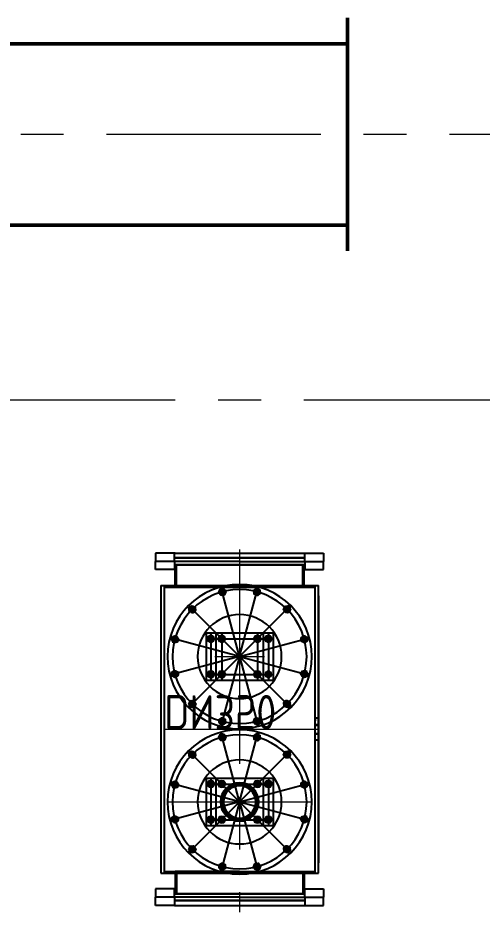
# Model space of a CAD drawing. Header units: millimetres. Extents: x 188205 to 604756, y -401673 to 15123.
# Drawn here: x 352209 to 353562, y -58496 to -55887 of the extents above; entities that cross this region are included whole.
import ezdxf

# ---------------------------------------------------------------- set-up
doc = ezdxf.new("R2010")
doc.units = ezdxf.units.MM
doc.header["$LTSCALE"] = 500
doc.linetypes.add('CENTER', pattern=[2, 1.25, -0.25, 0.25, -0.25])
doc.layers.add('air', color=7, linetype='Continuous', lineweight=50, true_color=0x77bec0)
doc.layers.add('WEN', color=3, linetype='Continuous', lineweight=20)
doc.layers.add('ZHONG', color=1, linetype='CENTER', lineweight=20)
doc.styles.add('GB', font='gbenor.shx', dxfattribs={"bigfont": 'gbcbig.shx'})

# ---------------------------------------------------------------- blocks, each defined once
blk = doc.blocks.new('gas-master-1')
at = {"layer": 'ZHONG'}
blk.add_line((-1116.6, 6351), (16815, 6351), dxfattribs=at)
blk = doc.blocks.new('air-master-1')
at = {"layer": 'air'}
for p, q in [((-28925, 16566), (-28925, 15886)), ((-31715, 16490.5), (-28925, 16490.5)), ((-31715, 15961.5), (-28925, 15961.5))]:
    blk.add_line(p, q, dxfattribs=at)
at = {"layer": 'ZHONG'}
blk.add_line((-15003.4, 16226), (-31833.5, 16226), dxfattribs=at)
blk = doc.blocks.new('wf-3tf-dn350-c')
for p, q in [((-188.5, 514), (-245, 514)), ((-245, 514), (-245, 490)), ((-190, 490), (-190, 514)), ((-190, 514), (245, 514)), ((-188.5, 500), (0, 500)), ((0, 500), (-188.5, 500)), ((188.5, 500), (0, 500)), ((0, 500), (188.5, 500)), ((190, 490), (190, 514)), ((245, 514), (245, 490)), ((0, 490), (-245, 490)), ((-245, 466), (-245, 490)), ((0, 490), (-245, 490)), ((-190, 490), (-190, 466)), ((-188.5, 415), (-188.5, 480)), ((-188.5, 480), (0, 480)), ((0, 480), (-188.5, 480)), ((-184, 415), (-184, 480)), ((0, 490), (245, 490)), ((0, 490), (245, 490)), ((188.5, 480), (0, 480)), ((0, 480), (188.5, 480)), ((184, 415), (184, 480)), ((188.5, 415), (188.5, 480)), ((190, 490), (190, 466)), ((245, 466), (245, 490)), ((-188.5, 466), (-245, 466)), ((188.5, 466), (245, 466)), ((-230, -420), (-230, 420)), ((-230, 420), (230, 420)), ((-230, -420), (-230, 420)), ((-220, -420), (-220, 420)), ((-220, -420), (-220, 420)), ((220, 420), (220, -420)), ((220, 420), (220, -420)), ((230, 420), (230, -420)), ((230, 420), (230, -420)), ((-220, 415), (220, 415)), ((0, 415), (-188.5, 415)), ((-39.2, 405.6), (-62, 396.1)), ((-55.3, 412.3), (-45.9, 389.4)), ((0, 212), (-54.5, 415.3)), ((0, 212), (54.5, 415.3)), ((0, 415), (188.5, 415)), ((62.9, 399.2), (38.3, 402.5)), ((52.2, 413.1), (49, 388.6)), ((230, -90.5), (230, 389.5)), ((230, 31.7), (230, 389.5)), ((0, 212), (-148.8, 360.8)), ((-148.1, 357.8), (-128.4, 342.7)), ((-130.7, 360.1), (-145.8, 340.4)), ((0, 212), (148.8, 360.8)), ((148.1, 342.7), (128.4, 357.8)), ((145.8, 360.1), (130.7, 340.4)), ((230, 320), (230, 330)), ((0, 212), (-203.3, 266.5)), ((-201.1, 264.2), (-176.6, 261)), ((-187.2, 274.9), (-190.5, 250.3)), ((-98, 143), (-98, 281)), ((-98, 281), (98, 281)), ((-98, 264), (98, 264)), ((-84, 143), (-84, 281)), ((-69, 143), (-69, 281)), ((0, 212), (203.3, 266.5)), ((69, 143), (69, 281)), ((84, 143), (84, 281)), ((98, 143), (98, 281)), ((200.3, 267.3), (177.4, 257.9)), ((193.6, 251.2), (184.1, 274)), ((0, 212), (-203.3, 157.5)), ((0, 212), (-148.8, 63.2)), ((0, 212), (-54.5, 8.7)), ((0, 212), (54.5, 8.7)), ((0, 212), (148.8, 63.2)), ((0, 212), (203.3, 157.5)), ((-200.3, 156.7), (-177.4, 166.1)), ((-193.6, 172.8), (-184.1, 150)), ((-98, 160), (98, 160)), ((201.1, 159.8), (176.6, 163)), ((187.2, 149.1), (190.5, 173.7)), ((-98, 143), (98, 143)), ((-148.1, 81.3), (-128.4, 66.2)), ((-145.8, 63.9), (-130.7, 83.6)), ((148.1, 66.2), (128.4, 81.3)), ((130.7, 63.9), (145.8, 83.6)), ((230, 0), (230, 63.5)), ((-52.2, 10.9), (-49, 35.4)), ((39.2, 18.4), (62, 27.9)), ((55.3, 11.7), (45.9, 34.6)), ((230, 32), (220, 32)), ((220, 32), (220, 0)), ((230, 25), (230, 32)), ((-62.9, 24.8), (-38.3, 21.5)), ((220, 13.5), (230, 13.5)), ((220, 12), (230, 12)), ((230, 25), (230, 0)), ((230, -25), (230, 0)), ((-39.2, -18.4), (-62, -27.9)), ((-55.3, -11.7), (-45.9, -34.6)), ((0, -212), (-54.5, -8.7)), ((0, -212), (54.5, -8.7)), ((62.9, -24.8), (38.3, -21.5)), ((52.2, -10.9), (49, -35.4)), ((220, -12), (230, -12)), ((220, -13.5), (230, -13.5)), ((220, -32), (220, -25)), ((230, 0), (230, -188.5)), ((230, 0), (230, -188.5)), ((230, -25), (230, -32)), ((230, -32), (220, -32)), ((230, -389.3), (230, -34.3)), ((230, -389.3), (230, -34.3)), ((0, -212), (-148.8, -63.2)), ((-148.1, -66.2), (-128.4, -81.3)), ((-130.7, -63.9), (-145.8, -83.6)), ((0, -212), (148.8, -63.2)), ((148.1, -81.3), (128.4, -66.2)), ((145.8, -63.9), (130.7, -83.6)), ((-187.2, -149.1), (-190.5, -173.7)), ((-98, -281), (-98, -143)), ((-98, -143), (98, -143)), ((-84, -281), (-84, -143)), ((-69, -281), (-69, -143)), ((-52, -281), (-52, -143)), ((52, -281), (52, -143)), ((69, -281), (69, -143)), ((84, -281), (84, -143)), ((98, -281), (98, -143)), ((193.6, -172.8), (184.1, -150)), ((0, -212), (-203.3, -157.5)), ((-201.1, -159.8), (-176.6, -163)), ((-98, -160), (98, -160)), ((0, -212), (203.3, -157.5)), ((200.3, -156.7), (177.4, -166.1)), ((0, -212), (-203.3, -266.5)), ((0, -212), (-148.8, -360.8)), ((0, -212), (-54.5, -415.3)), ((0, -212), (54.5, -415.3)), ((0, -212), (148.8, -360.8)), ((0, -212), (203.3, -266.5)), ((-200.3, -267.3), (-177.4, -257.9)), ((-193.6, -251.2), (-184.1, -274)), ((187.2, -274.9), (190.5, -250.3)), ((-98, -264), (98, -264)), ((-98, -281), (98, -281)), ((201.1, -264.2), (176.6, -261)), ((230, -330), (230, -320)), ((230, -330), (230, -320)), ((-148.1, -342.7), (-128.4, -357.8)), ((-145.8, -360.1), (-130.7, -340.4)), ((148.1, -357.8), (128.4, -342.7)), ((130.7, -360.1), (145.8, -340.4)), ((-52.2, -413.1), (-49, -388.6)), ((55.3, -412.3), (45.9, -389.4)), ((-220, -415), (220, -415)), ((0, -415), (-188.5, -415)), ((-188.5, -415), (-188.5, -480)), ((-184, -415), (-184, -480)), ((-62.9, -399.2), (-38.3, -402.5)), ((0, -415), (188.5, -415)), ((39.2, -405.6), (62, -396.1)), ((184, -415), (184, -480)), ((188.5, -415), (188.5, -480)), ((-230, -420), (230, -420)), ((0, -420), (188.5, -420)), ((-188.5, -466), (-245, -466)), ((-245, -466), (-245, -490)), ((-190, -490), (-190, -466)), ((188.5, -466), (245, -466)), ((190, -490), (190, -466)), ((245, -466), (245, -490)), ((0, -490), (-245, -490)), ((0, -490), (-245, -490)), ((-245, -514), (-245, -490)), ((-190, -490), (-190, -514)), ((-188.5, -480), (0, -480)), ((0, -480), (-188.5, -480)), ((188.5, -480), (0, -480)), ((0, -480), (188.5, -480)), ((0, -490), (245, -490)), ((0, -490), (245, -490)), ((190, -490), (190, -514)), ((245, -514), (245, -490)), ((-188.5, -514), (-245, -514)), ((-190, -514), (245, -514)), ((-188.5, -500), (0, -500)), ((0, -500), (-188.5, -500)), ((188.5, -500), (0, -500)), ((0, -500), (188.5, -500))]:
    blk.add_line(p, q)
for points in [[(-58.8, 407.2), (-60.2, 396.9), (-52, 390.5), (-42.4, 394.5), (-41, 404.8), (-49.2, 411.1)], [(46.6, 410.4), (40.3, 402.2), (44.3, 392.6), (54.6, 391.2), (60.9, 399.5), (56.9, 409.1)], [(-148.5, 351.6), (-144.6, 342), (-134.3, 340.6), (-127.9, 348.9), (-131.9, 358.5), (-142.2, 359.8)], [(139.6, 360.5), (130, 356.6), (128.6, 346.3), (136.9, 339.9), (146.5, 343.9), (147.8, 354.2)], [(-198.4, 258.6), (-190.2, 252.3), (-180.6, 256.3), (-179.2, 266.6), (-187.5, 272.9), (-197.1, 268.9)], [(-89.3, 273.1), (-94.5, 264), (-89.3, 254.9), (-78.8, 254.9), (-73.5, 264), (-78.8, 273.1)], [(-57.3, 273.1), (-62.5, 264), (-57.3, 254.9), (-46.8, 254.9), (-41.5, 264), (-46.8, 273.1)], [(46.7, 273.1), (41.5, 264), (46.7, 254.9), (57.2, 254.9), (62.5, 264), (57.2, 273.1)], [(78.7, 273.1), (73.5, 264), (78.7, 254.9), (89.2, 254.9), (94.5, 264), (89.2, 273.1)], [(195.2, 270.8), (184.9, 272.2), (178.5, 264), (182.5, 254.4), (192.8, 253), (199.1, 261.2)], [(-195.2, 153.2), (-184.9, 151.8), (-178.5, 160), (-182.5, 169.6), (-192.8, 171), (-199.1, 162.8)], [(-89.3, 169.1), (-94.5, 160), (-89.3, 150.9), (-78.8, 150.9), (-73.5, 160), (-78.8, 169.1)], [(-57.3, 169.1), (-62.5, 160), (-57.3, 150.9), (-46.8, 150.9), (-41.5, 160), (-46.8, 169.1)], [(46.7, 169.1), (41.5, 160), (46.7, 150.9), (57.2, 150.9), (62.5, 160), (57.2, 169.1)], [(78.7, 169.1), (73.5, 160), (78.7, 150.9), (89.2, 150.9), (94.5, 160), (89.2, 169.1)], [(198.4, 165.4), (190.2, 171.7), (180.6, 167.7), (179.2, 157.4), (187.5, 151.1), (197.1, 155.1)], [(-139.6, 63.5), (-130, 67.4), (-128.6, 77.7), (-136.9, 84.1), (-146.5, 80.1), (-147.8, 69.8)], [(148.5, 72.4), (144.6, 82), (134.3, 83.4), (127.9, 75.1), (131.9, 65.5), (142.2, 64.2)], [(-46.6, 13.6), (-40.3, 21.8), (-44.3, 31.4), (-54.6, 32.8), (-60.9, 24.5), (-56.9, 14.9)], [(58.8, 16.8), (60.2, 27.1), (52, 33.5), (42.4, 29.5), (41, 19.2), (49.2, 12.9)], [(-58.8, -16.8), (-60.2, -27.1), (-52, -33.5), (-42.4, -29.5), (-41, -19.2), (-49.2, -12.9)], [(46.6, -13.6), (40.3, -21.8), (44.3, -31.4), (54.6, -32.8), (60.9, -24.5), (56.9, -14.9)], [(-148.5, -72.4), (-144.6, -82), (-134.3, -83.4), (-127.9, -75.1), (-131.9, -65.5), (-142.2, -64.2)], [(139.6, -63.5), (130, -67.4), (128.6, -77.7), (136.9, -84.1), (146.5, -80.1), (147.8, -69.8)], [(-198.4, -165.4), (-190.2, -171.7), (-180.6, -167.7), (-179.2, -157.4), (-187.5, -151.1), (-197.1, -155.1)], [(-89.3, -150.9), (-94.5, -160), (-89.3, -169.1), (-78.8, -169.1), (-73.5, -160), (-78.8, -150.9)], [(-57.3, -150.9), (-62.5, -160), (-57.3, -169.1), (-46.8, -169.1), (-41.5, -160), (-46.8, -150.9)], [(46.7, -150.9), (41.5, -160), (46.7, -169.1), (57.2, -169.1), (62.5, -160), (57.2, -150.9)], [(195.2, -153.2), (184.9, -151.8), (178.5, -160), (182.5, -169.6), (192.8, -171), (199.1, -162.8)], [(-195.2, -270.8), (-184.9, -272.2), (-178.5, -264), (-182.5, -254.4), (-192.8, -253), (-199.1, -261.2)], [(-89.3, -254.9), (-94.5, -264), (-89.3, -273.1), (-78.8, -273.1), (-73.5, -264), (-78.8, -254.9)], [(-57.3, -254.9), (-62.5, -264), (-57.3, -273.1), (-46.8, -273.1), (-41.5, -264), (-46.8, -254.9)], [(46.7, -254.9), (41.5, -264), (46.7, -273.1), (57.2, -273.1), (62.5, -264), (57.2, -254.9)], [(78.7, -254.9), (73.5, -264), (78.7, -273.1), (89.2, -273.1), (94.5, -264), (89.2, -254.9)], [(198.4, -258.6), (190.2, -252.3), (180.6, -256.3), (179.2, -266.6), (187.5, -272.9), (197.1, -268.9)], [(-139.6, -360.5), (-130, -356.6), (-128.6, -346.3), (-136.9, -339.9), (-146.5, -343.9), (-147.8, -354.2)], [(148.5, -351.6), (144.6, -342), (134.3, -340.6), (127.9, -348.9), (131.9, -358.5), (142.2, -359.8)], [(-46.6, -410.4), (-40.3, -402.2), (-44.3, -392.6), (-54.6, -391.2), (-60.9, -399.5), (-56.9, -409.1)], [(58.8, -407.2), (60.2, -396.9), (52, -390.5), (42.4, -394.5), (41, -404.8), (49.2, -411.1)]]:
    blk.add_lwpolyline(points, close=True)
for centre, radius in [((0, 212), 210.5), ((0, 212), 195.5), ((-50.6, 400.8), 9), ((-50.6, 400.8), 6), ((50.6, 400.8), 9), ((50.6, 400.8), 6), ((-138.2, 350.2), 9), ((-138.2, 350.2), 6), ((138.2, 350.2), 9), ((138.2, 350.2), 6), ((0, 212), 122.5), ((-188.8, 262.6), 9), ((-188.8, 262.6), 6), ((-84, 264), 9.09), ((-84, 264), 7), ((-84, 264), 6), ((-52, 264), 9.09), ((-52, 264), 7), ((-52, 264), 6), ((0, 212), 56), ((0, 212), 51.5), ((52, 264), 9.09), ((52, 264), 7), ((52, 264), 6), ((84, 264), 9.09), ((84, 264), 7), ((84, 264), 6), ((188.8, 262.6), 9), ((188.8, 262.6), 6), ((0, 212), 47), ((-188.8, 161.4), 9), ((-188.8, 161.4), 6), ((-84, 160), 9.09), ((-84, 160), 7), ((-84, 160), 6), ((-52, 160), 9.09), ((-52, 160), 7), ((-52, 160), 6), ((52, 160), 9.09), ((52, 160), 7), ((52, 160), 6), ((84, 160), 9.09), ((84, 160), 7), ((84, 160), 6), ((188.8, 161.4), 9), ((188.8, 161.4), 6), ((-138.2, 73.8), 9), ((-138.2, 73.8), 6), ((138.2, 73.8), 9), ((138.2, 73.8), 6), ((-50.6, 23.2), 9), ((-50.6, 23.2), 6), ((50.6, 23.2), 9), ((50.6, 23.2), 6), ((0, -212), 210.5), ((0, -212), 195.5), ((-50.6, -23.2), 9), ((-50.6, -23.2), 6), ((50.6, -23.2), 9), ((50.6, -23.2), 6), ((-138.2, -73.8), 9), ((-138.2, -73.8), 6), ((138.2, -73.8), 9), ((138.2, -73.8), 6), ((0, -212), 122.5), ((-188.8, -161.4), 9), ((-188.8, -161.4), 6), ((-84, -160), 9.09), ((-84, -160), 7), ((-84, -160), 6), ((-52, -160), 9.09), ((-52, -160), 7), ((-52, -160), 6), ((52, -160), 9.09), ((52, -160), 7), ((52, -160), 6), ((84, -160), 9.09), ((84, -160), 7), ((84, -160), 6), ((188.8, -161.4), 9), ((188.8, -161.4), 6), ((-188.8, -262.6), 9), ((-188.8, -262.6), 6), ((-84, -264), 9.09), ((-84, -264), 7), ((-84, -264), 6), ((-52, -264), 9.09), ((-52, -264), 7), ((-52, -264), 6), ((52, -264), 9.09), ((52, -264), 7), ((52, -264), 6), ((84, -264), 9.09), ((84, -264), 7), ((84, -264), 6), ((188.8, -262.6), 9), ((188.8, -262.6), 6), ((-138.2, -350.2), 9), ((-138.2, -350.2), 6), ((138.2, -350.2), 9), ((138.2, -350.2), 6), ((-50.6, -400.8), 9), ((-50.6, -400.8), 6), ((50.6, -400.8), 9), ((50.6, -400.8), 6)]:
    blk.add_circle(centre, radius)
for centre, radius, start, end in [((-50.6, 400.8), 5.25, 105, 13.9742), ((50.6, 400.8), 5.25, 75, 343.9742), ((-138.2, 350.2), 5.25, 135, 43.9742), ((138.2, 350.2), 5.25, 45, 313.9742), ((-188.8, 262.6), 5.25, 165, 73.9742), ((-84, 264), 5, 90, 0), ((-52, 264), 5, 90, 0), ((52, 264), 5, 90, 0), ((84, 264), 5, 90, 0), ((188.8, 262.6), 5.25, 15, 283.9742), ((-188.8, 161.4), 5.25, 195, 103.9742), ((-84, 160), 5, 90, 0), ((-52, 160), 5, 90, 0), ((52, 160), 5, 90, 0), ((84, 160), 5, 90, 0), ((188.8, 161.4), 5.25, 345, 253.9742), ((-138.2, 73.8), 5.25, 225, 133.9742), ((138.2, 73.8), 5.25, 315, 223.9742), ((-50.6, 23.2), 5.25, 255, 163.9742), ((50.6, 23.2), 5.25, 285, 193.9742), ((-50.6, -23.2), 5.25, 105, 13.9742), ((50.6, -23.2), 5.25, 75, 343.9742), ((-138.2, -73.8), 5.25, 135, 43.9742), ((138.2, -73.8), 5.25, 45, 313.9742), ((-188.8, -161.4), 5.25, 165, 73.9742), ((-84, -160), 5, 90, 0), ((-52, -160), 5, 90, 0), ((52, -160), 5, 90, 0), ((84, -160), 5, 90, 0), ((188.8, -161.4), 5.25, 15, 283.9742), ((-188.8, -262.6), 5.25, 195, 103.9742), ((-84, -264), 5, 90, 0), ((-52, -264), 5, 90, 0), ((52, -264), 5, 90, 0), ((84, -264), 5, 90, 0), ((188.8, -262.6), 5.25, 345, 253.9742), ((-138.2, -350.2), 5.25, 225, 133.9742), ((138.2, -350.2), 5.25, 315, 223.9742), ((-50.6, -400.8), 5.25, 255, 163.9742), ((50.6, -400.8), 5.25, 285, 193.9742)]:
    blk.add_arc(centre, radius, start, end)
at = {"layer": 'ZHONG'}
for p, q in [((0, -524.4), (0, 533.6)), ((-208, 212), (208, 212)), ((-220, 0), (230, 0)), ((-72.5, -212), (72.5, -212))]:
    blk.add_line(p, q, dxfattribs=at)
at = {"insert": (-220, 0), "char_height": 100, "attachment_point": 1, "style": 'GB'}
blk.add_mtext_dynamic_manual_height_columns('DN350', width=423.327, gutter_width=12.5, heights=[0], dxfattribs=at)

msp = doc.modelspace()

# ---------------------------------------------------------------- block references
at = {"xscale": -1, "rotation": 180}
msp.add_blockref('wf-3tf-dn350-c', (352855.212, -57962.699), dxfattribs=at)
at = {"layer": 'WEN'}
for name, p in [('gas-master-1', (349159.217, -63352.699)), ('air-master-1', (382095.213, -72452.699))]:
    msp.add_blockref(name, p, dxfattribs=at)

doc.saveas('drawing.dxf')
